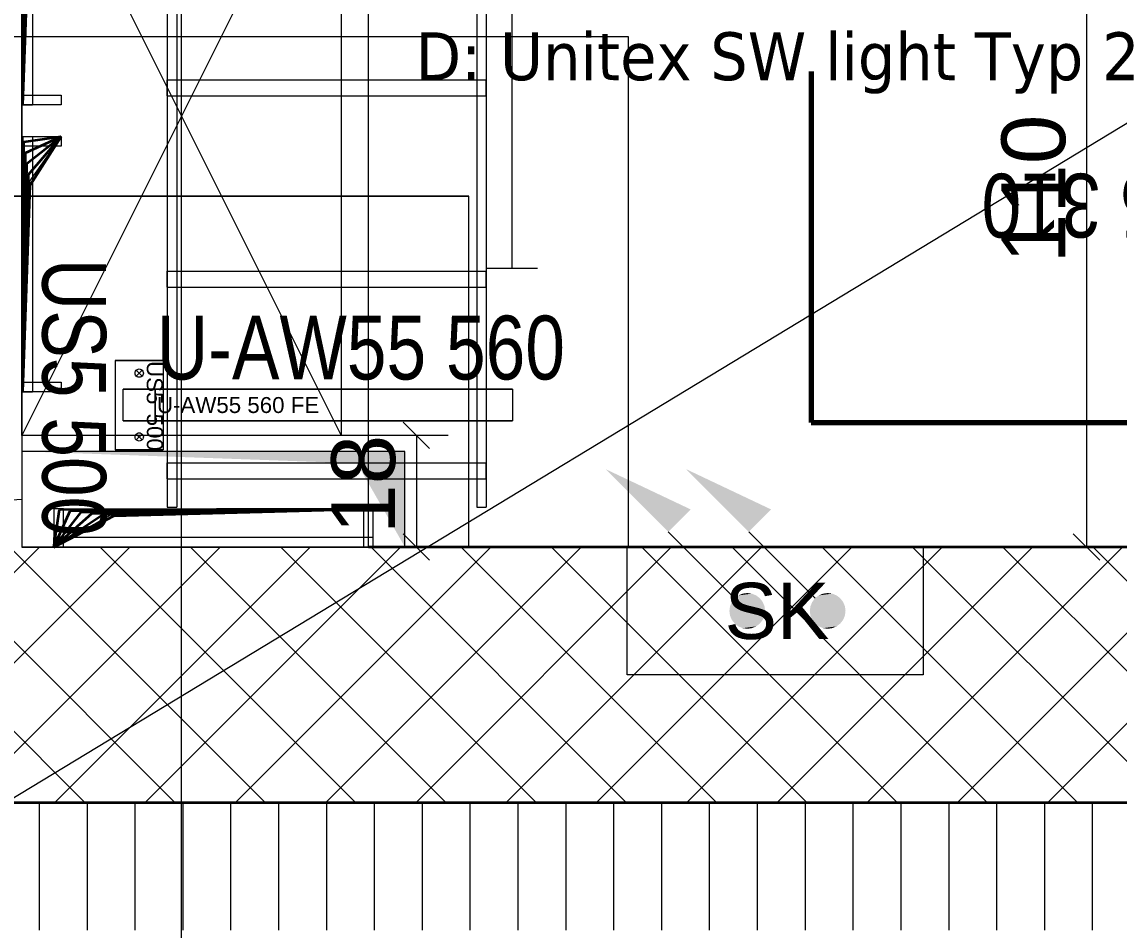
# Model space of a CAD drawing. Extents: x -1132 to 613, y -179 to 712.
# Drawn here: x -701.81 to -667.43, y -21.52 to 6.93 of the extents above; entities that cross this region are included whole.
import ezdxf
from ezdxf.lldxf.tags import DXFTag

# ---------------------------------------------------------------- set-up
doc = ezdxf.new("R2010")
doc.units = 0
doc.linetypes.add('_Hiddenline_', pattern=[3, 2, -1])
doc.layers.get('0').update_dxf_attribs({"lineweight": 13})
for name, color, linetype, lineweight in [('A-AREA-____-IDEN', 7, 'Continuous', 5), ('A-DETL-____-HDLN', 7, '_Verdeckte Linien_', 9), ('A-DETL-GENF-HDLN', 7, '_Verdeckte Linien_', 9), ('A-WALL-____-MCUT', 7, 'Continuous', 35), ('A-WALL-____-PATT', 7, 'Continuous', 35), ('E-ELEC-EQPM-OTLN', 7, 'Continuous', 9), ('S-GRID-____-OTLN', 7, 'Continuous', 5)]:
    doc.layers.add(name, color=color, linetype=linetype, lineweight=lineweight)
for name, color, linetype, lineweight, true_color in [('EL01_VVV_Mass', 7, 'Continuous', 13, 0xb2b200), ('EL01_WAN_Aussparung Wand Text', 7, 'Continuous', 13, 0x7f5f3f), ('EL01_WAN_Kraft', 1, 'Continuous', 13, 0xff0000), ('EL01_WAN_Leuchten', 7, 'Continuous', 13, 0x0080ff), ('EL01_WAN_Schlaufkasten', 1, 'Continuous', 13, 0xff0000), ('EL01_WAN_Trassen', 40, 'Continuous', 13, 0xffbf00), ('EL01_WAN_Trassen Befestigung', 7, 'Continuous', 13, 0xb2b200), ('EL01_WAN_Verteiler', 1, 'Continuous', 13, 0xff0000), ('EL01_WANE_Decke Aussparung', 7, 'Continuous', 13, 0x7f5f3f), ('G-____-____-SYMB', 7, 'Strichpunkt - Weit', 5, 0x008080)]:
    doc.layers.add(name, color=color, linetype=linetype, lineweight=lineweight, true_color=true_color)
doc.styles.get("Standard").update_dxf_attribs({"font": 'arial.ttf'})
tags = doc.linetypes.add('_Rasterlinie_', pattern=[0.375, 0.2, -0.05, 0.075, -0.05]).pattern_tags.tags
tags[10:11] = [DXFTag(74, 4), DXFTag(75, 0), DXFTag(340, '0'), DXFTag(46, 1.0), DXFTag(50, 0.0), DXFTag(44, 0.0), DXFTag(45, 0.0)]
tags[8:9] = [DXFTag(74, 4), DXFTag(75, 0), DXFTag(340, '0'), DXFTag(46, 1.0), DXFTag(50, 0.0), DXFTag(44, 0.0), DXFTag(45, 0.0)]
tags[6:7] = [DXFTag(74, 4), DXFTag(75, 0), DXFTag(340, '0'), DXFTag(46, 1.0), DXFTag(50, 0.0), DXFTag(44, 0.0), DXFTag(45, 0.0)]
tags[4:5] = [DXFTag(74, 4), DXFTag(75, 0), DXFTag(340, '0'), DXFTag(46, 1.0), DXFTag(50, 0.0), DXFTag(44, 0.0), DXFTag(45, 0.0)]
tags = doc.linetypes.add('_Schnittlinie_', pattern=[0.3, 0.15, -0.05, 0.05, -0.05]).pattern_tags.tags
tags[10:11] = [DXFTag(74, 4), DXFTag(75, 0), DXFTag(340, '0'), DXFTag(46, 1.0), DXFTag(50, 0.0), DXFTag(44, 0.0), DXFTag(45, 0.0)]
tags[8:9] = [DXFTag(74, 4), DXFTag(75, 0), DXFTag(340, '0'), DXFTag(46, 1.0), DXFTag(50, 0.0), DXFTag(44, 0.0), DXFTag(45, 0.0)]
tags[6:7] = [DXFTag(74, 4), DXFTag(75, 0), DXFTag(340, '0'), DXFTag(46, 1.0), DXFTag(50, 0.0), DXFTag(44, 0.0), DXFTag(45, 0.0)]
tags[4:5] = [DXFTag(74, 4), DXFTag(75, 0), DXFTag(340, '0'), DXFTag(46, 1.0), DXFTag(50, 0.0), DXFTag(44, 0.0), DXFTag(45, 0.0)]
tags = doc.linetypes.add('_Verdeckte Linien_', pattern=[0.15, 0.1, -0.05]).pattern_tags.tags
tags[6:7] = [DXFTag(74, 4), DXFTag(75, 0), DXFTag(340, '0'), DXFTag(46, 1.0), DXFTag(50, 0.0), DXFTag(44, 0.0), DXFTag(45, 0.0)]
tags[4:5] = [DXFTag(74, 4), DXFTag(75, 0), DXFTag(340, '0'), DXFTag(46, 1.0), DXFTag(50, 0.0), DXFTag(44, 0.0), DXFTag(45, 0.0)]
tags = doc.linetypes.add('Strichpunkt - Weit', pattern=[0.5, 0.2, -0.15, 0, -0.15]).pattern_tags.tags
tags[10:11] = [DXFTag(74, 4), DXFTag(75, 0), DXFTag(340, '0'), DXFTag(46, 1.0), DXFTag(50, 0.0), DXFTag(44, 0.0), DXFTag(45, 0.0)]
tags[8:9] = [DXFTag(74, 4), DXFTag(75, 0), DXFTag(340, '0'), DXFTag(46, 1.0), DXFTag(50, 0.0), DXFTag(44, 0.0), DXFTag(45, 0.0)]
tags[6:7] = [DXFTag(74, 4), DXFTag(75, 0), DXFTag(340, '0'), DXFTag(46, 1.0), DXFTag(50, 0.0), DXFTag(44, 0.0), DXFTag(45, 0.0)]
tags[4:5] = [DXFTag(74, 4), DXFTag(75, 0), DXFTag(340, '0'), DXFTag(46, 1.0), DXFTag(50, 0.0), DXFTag(44, 0.0), DXFTag(45, 0.0)]

# ---------------------------------------------------------------- blocks, each defined once
blk = doc.blocks.new('Referenz-A0UNPDE96I', base_point=(-1115.886, -117.372))
at = {"layer": 'A-DETL-____-HDLN', "color": 0, "linetype": '_Verdeckte Linien_', "ltscale": 0.13}
for p, q in [((-734.515, 6.478), (-682.815, 6.478)), ((-682.815, 6.478), (-682.815, -9.522)), ((-740.515, 1.478), (-687.815, 1.478)), ((-687.815, 1.478), (-734.515, 1.478)), ((-687.815, 1.478), (-691.415, 1.478)), ((-687.815, -9.522), (-687.815, 1.478)), ((-636.215, -17.522), (-687.815, -17.522))]:
    blk.add_line(p, q, dxfattribs=at)
at = {"layer": 'A-DETL-GENF-HDLN', "color": 0, "linetype": '_Verdeckte Linien_', "ltscale": 0.13}
blk.add_line((-365.615, 186.478), (-735.315, -37.522), dxfattribs=at)
at = {"layer": 'A-WALL-____-MCUT', "color": 0, "linetype": 'Continuous', "ltscale": 0.35}
for p, q in [((-664.672, -9.522), (-690.958, -9.522)), ((-708.315, -17.522), (-535.215, -17.522))]:
    blk.add_line(p, q, dxfattribs=at)
at = {"layer": 'A-WALL-____-PATT', "color": 0, "linetype": 'Continuous', "lineweight": 9, "ltscale": 0.13}
for p, q in [((-709.265, -17.522), (-701.265, -9.522)), ((-699.847, -17.522), (-707.847, -9.522)), ((-706.436, -17.522), (-698.436, -9.522)), ((-697.019, -17.522), (-705.019, -9.522)), ((-703.608, -17.522), (-695.608, -9.522)), ((-694.19, -17.522), (-702.19, -9.522)), ((-700.78, -17.522), (-692.78, -9.522)), ((-691.362, -17.522), (-699.362, -9.522)), ((-697.951, -17.522), (-689.951, -9.522)), ((-688.533, -17.522), (-696.533, -9.522)), ((-695.123, -17.522), (-687.123, -9.522)), ((-685.705, -17.522), (-693.705, -9.522)), ((-692.294, -17.522), (-684.294, -9.522)), ((-682.876, -17.522), (-690.876, -9.522)), ((-689.466, -17.522), (-681.466, -9.522)), ((-680.048, -17.522), (-688.048, -9.522)), ((-686.638, -17.522), (-678.638, -9.522)), ((-677.22, -17.522), (-685.22, -9.522)), ((-683.809, -17.522), (-675.809, -9.522)), ((-674.391, -17.522), (-682.391, -9.522)), ((-680.981, -17.522), (-672.981, -9.522)), ((-671.563, -17.522), (-679.563, -9.522)), ((-678.152, -17.522), (-670.152, -9.522)), ((-668.734, -17.522), (-676.734, -9.522)), ((-675.324, -17.522), (-667.324, -9.522)), ((-665.906, -17.522), (-673.906, -9.522)), ((-672.495, -17.522), (-664.495, -9.522)), ((-663.077, -17.522), (-671.077, -9.522)), ((-669.667, -17.522), (-661.667, -9.522)), ((-660.249, -17.522), (-668.249, -9.522)), ((-701.274, -17.522), (-701.274, -21.522)), ((-699.774, -17.522), (-699.774, -21.522)), ((-698.274, -17.522), (-698.274, -21.522)), ((-696.774, -17.522), (-696.774, -21.522)), ((-695.274, -17.522), (-695.274, -21.522)), ((-693.774, -17.522), (-693.774, -21.522)), ((-692.274, -17.522), (-692.274, -21.522)), ((-690.774, -17.522), (-690.774, -21.522)), ((-689.274, -17.522), (-689.274, -21.522)), ((-687.774, -17.522), (-687.774, -21.522)), ((-686.274, -17.522), (-686.274, -21.522)), ((-684.774, -17.522), (-684.774, -21.522)), ((-683.274, -17.522), (-683.274, -21.522)), ((-681.774, -17.522), (-681.774, -21.522)), ((-680.274, -17.522), (-680.274, -21.522)), ((-678.774, -17.522), (-678.774, -21.522)), ((-677.274, -17.522), (-677.274, -21.522)), ((-675.774, -17.522), (-675.774, -21.522)), ((-674.274, -17.522), (-674.274, -21.522)), ((-672.774, -17.522), (-672.774, -21.522)), ((-671.274, -17.522), (-671.274, -21.522)), ((-669.774, -17.522), (-669.774, -21.522)), ((-668.274, -17.522), (-668.274, -21.522))]:
    blk.add_line(p, q, dxfattribs=at)
at = {"layer": 'E-ELEC-EQPM-OTLN', "color": 0, "linetype": 'Continuous', "ltscale": 0.13}
for p, q in [((-690.958, -9.522), (-690.958, 17.478)), ((-701.815, -9.522), (-690.958, -9.522))]:
    blk.add_line(p, q, dxfattribs=at)
at = {"layer": 'G-____-____-SYMB', "color": 0, "linetype": '_Schnittlinie_', "lineweight": 70, "ltscale": 0.7}
for p, q in [((-677.08, 5.384), (-677.08, -5.622)), ((-677.08, -5.622), (-637.67, -5.622))]:
    blk.add_line(p, q, dxfattribs=at)
at = {"layer": 'S-GRID-____-OTLN', "color": 0, "linetype": '_Rasterlinie_', "ltscale": 0.13}
blk.add_line((-696.815, -113.603), (-696.815, 631.478), dxfattribs=at)
at = {"layer": 'A-AREA-____-IDEN', "color": 0, "linetype": 'Continuous', "ltscale": 0.13, "insert": (-689.477, 6.608), "char_height": 1.5, "attachment_point": 1}
blk.add_mtext('{\\W0.9;\\fVerdana;D: Unitex SW light Typ 2}', dxfattribs=at)
blk = doc.blocks.new('Kabelleiter-A0UNPDGB6I', base_point=(-697.263, -8.27))
at = {"color": 0, "linetype": 'ByBlock', "lineweight": -2, "ltscale": 0.13}
for p, q in [((-697.263, 43.37), (-697.263, -8.27)), ((-696.963, 43.37), (-696.963, -8.27)), ((-687.563, 43.37), (-687.563, -8.27)), ((-687.263, 43.37), (-687.263, -8.27)), ((-697.263, 5.12), (-687.263, 5.12)), ((-697.263, 4.62), (-697.263, 5.12)), ((-687.263, 4.62), (-687.263, 5.12)), ((-697.263, 4.62), (-687.263, 4.62)), ((-697.263, -0.88), (-687.263, -0.88)), ((-697.263, -1.38), (-697.263, -0.88)), ((-687.263, -1.38), (-687.263, -0.88)), ((-697.263, -1.38), (-687.263, -1.38)), ((-697.263, -6.88), (-687.263, -6.88)), ((-697.263, -7.38), (-697.263, -6.88)), ((-687.263, -7.38), (-687.263, -6.88)), ((-697.263, -7.38), (-687.263, -7.38)), ((-697.263, -8.27), (-696.963, -8.27)), ((-687.563, -8.27), (-687.263, -8.27))]:
    blk.add_line(p, q, dxfattribs=at)
blk = doc.blocks.new('Kabelleiter-A0UNPDHD6I', base_point=(-700.813, -9.522))
at = {"color": 0, "linetype": 'ByBlock', "lineweight": -2, "ltscale": 0.13}
for p, q in [((-700.513, -8.322), (-700.813, -8.322)), ((-700.813, -8.322), (-700.813, -9.522)), ((-700.513, -9.522), (-700.513, -8.322)), ((-690.813, -8.322), (-691.113, -8.322)), ((-691.113, -8.322), (-691.113, -9.522)), ((-690.813, -9.522), (-690.813, -8.322)), ((-690.813, -9.222), (-700.813, -9.222)), ((-700.813, -9.522), (-700.813, -9.222)), ((-690.813, -9.522), (-690.813, -9.222)), ((-700.813, -9.522), (-700.513, -9.522)), ((-690.813, -9.522), (-700.813, -9.522)), ((-691.113, -9.522), (-690.813, -9.522))]:
    blk.add_line(p, q, dxfattribs=at)
at = {"color": 0, "lineweight": 35}
for p, q in [((-700.813, -9.522), (-700.642, -8.342)), ((-700.813, -9.522), (-700.302, -8.383)), ((-700.813, -9.522), (-699.961, -8.424)), ((-700.813, -9.522), (-699.621, -8.465)), ((-700.813, -9.522), (-699.28, -8.506)), ((-700.813, -9.522), (-698.94, -8.547)), ((-700.642, -8.342), (-690.813, -8.322)), ((-700.302, -8.383), (-690.813, -8.322)), ((-699.961, -8.424), (-690.813, -8.322)), ((-699.621, -8.465), (-690.813, -8.322)), ((-699.28, -8.506), (-690.813, -8.322)), ((-698.94, -8.547), (-690.813, -8.322))]:
    blk.add_line(p, q, dxfattribs=at)
at = {"color": 0, "linetype": '_Hiddenline_', "lineweight": 18}
for p, q in [((-699.063, -8.532), (-700.813, -9.522)), ((-690.813, -8.322), (-699.063, -8.532))]:
    blk.add_line(p, q, dxfattribs=at)
blk = doc.blocks.new('IfcObject-A0UNPDIJ6I', base_point=(-697.639, -5.571))
at = {"layer": 'EL01_WAN_Trassen', "linetype": 'ByBlock', "lineweight": -2, "ltscale": 0.13}
for p, q in [((-697.639, -4.571), (-697.639, -5.571)), ((-697.639, -4.571), (-697.639, -5.571)), ((-697.639, -4.571), (-686.439, -4.571)), ((-686.439, -4.571), (-697.639, -4.571)), ((-697.639, -4.571), (-697.639, -4.571)), ((-686.439, -4.571), (-686.439, -5.571)), ((-686.439, -4.571), (-686.439, -5.571)), ((-686.439, -4.571), (-686.439, -4.571)), ((-697.639, -5.571), (-686.439, -5.571)), ((-686.439, -5.571), (-697.639, -5.571)), ((-697.639, -5.571), (-697.639, -5.571)), ((-686.439, -5.571), (-686.439, -5.571))]:
    blk.add_line(p, q, dxfattribs=at)
at = {"layer": 'EL01_WAN_Trassen', "lineweight": -2, "attachment_point": 1}
for s, insert, char_height in [('{\\W0.8;\\fArial;U-AW55 560}', (-697.592, -2.27), 2), ('{\\fArial;U-AW55 560 FE}', (-697.584, -4.821), 0.5)]:
    blk.add_mtext(s, dxfattribs=dict(at, insert=insert, char_height=char_height))
blk = doc.blocks.new('Kabelleiter-A0UNPDJL6I', base_point=(-701.784, 4.34))
at = {"color": 0, "linetype": 'ByBlock', "lineweight": -2, "ltscale": 0.13}
for p, q in [((-701.784, 12.34), (-700.584, 12.34)), ((-701.784, 12.04), (-701.784, 12.34)), ((-701.784, 12.34), (-701.784, 4.34)), ((-701.784, 12.34), (-701.484, 12.34)), ((-700.584, 12.04), (-701.784, 12.04)), ((-701.484, 12.34), (-701.484, 4.34)), ((-700.584, 12.34), (-700.584, 12.04)), ((-701.784, 4.64), (-700.584, 4.64)), ((-701.784, 4.34), (-701.784, 4.64)), ((-700.584, 4.64), (-700.584, 4.34)), ((-700.584, 4.34), (-701.784, 4.34)), ((-701.784, 4.34), (-701.484, 4.34))]:
    blk.add_line(p, q, dxfattribs=at)
at = {"color": 0, "lineweight": 35}
for p, q in [((-701.784, 4.34), (-701.759, 12.171)), ((-701.759, 12.171), (-700.584, 12.34)), ((-701.708, 11.832), (-700.584, 12.34)), ((-701.657, 11.492), (-700.584, 12.34)), ((-701.606, 11.153), (-700.584, 12.34)), ((-701.555, 10.814), (-700.584, 12.34)), ((-701.784, 4.34), (-701.708, 11.832)), ((-701.784, 4.34), (-701.657, 11.492)), ((-701.784, 4.34), (-701.606, 11.153)), ((-701.784, 4.34), (-701.555, 10.814))]:
    blk.add_line(p, q, dxfattribs=at)
at = {"color": 0, "linetype": '_Hiddenline_', "lineweight": 18}
for p, q in [((-700.584, 12.34), (-701.574, 10.94)), ((-701.574, 10.94), (-701.784, 4.34))]:
    blk.add_line(p, q, dxfattribs=at)
blk = doc.blocks.new('IfcObject-A0UNPDMB6I', base_point=(-671.454, 0.177))
at = {"layer": 'EL01_WAN_Trassen', "linetype": 'ByBlock', "lineweight": -2, "ltscale": 0.13}
for p, q in [((-665.09, 2.578), (-665.09, 3.578)), ((-665.09, 2.578), (-665.09, 3.578)), ((-658.89, 3.578), (-665.09, 3.578)), ((-665.09, 3.578), (-665.09, 3.578)), ((-665.09, 3.578), (-658.89, 3.578)), ((-658.89, 2.578), (-658.89, 3.578)), ((-658.89, 2.578), (-658.89, 3.578)), ((-658.89, 3.578), (-658.89, 3.578)), ((-658.89, 2.578), (-665.09, 2.578)), ((-665.09, 2.578), (-665.09, 2.578)), ((-665.09, 2.578), (-658.89, 2.578)), ((-658.89, 2.578), (-658.89, 2.578))]:
    blk.add_line(p, q, dxfattribs=at)
at = {"layer": 'EL01_WAN_Trassen', "lineweight": -2, "attachment_point": 1, "rotation": 180}
for s, insert, char_height in [('{\\fArial;U-AW55 310 FE}', (-658.945, 2.828), 0.5), ('{\\W0.8;\\fArial;U-AW55 310}', (-658.948, 0.177), 2)]:
    blk.add_mtext(s, dxfattribs=dict(at, insert=insert, char_height=char_height))
blk = doc.blocks.new('IfcObject-A0UNPDML6I', base_point=(-701.178, -8.898))
at = {"layer": 'EL01_WAN_Trassen', "linetype": 'ByBlock', "lineweight": -2, "ltscale": 0.13}
for p, q in [((-698.889, -3.671), (-698.889, -6.471)), ((-698.889, -3.671), (-698.889, -6.471)), ((-698.889, -3.671), (-698.889, -3.671)), ((-698.889, -3.671), (-697.389, -3.671)), ((-697.389, -3.671), (-698.889, -3.671)), ((-697.389, -3.671), (-697.389, -6.471)), ((-697.389, -3.671), (-697.389, -6.471)), ((-697.389, -3.671), (-697.389, -3.671)), ((-698.269, -4.071), (-698.265, -4.037)), ((-698.265, -4.104), (-698.269, -4.071)), ((-698.265, -4.037), (-698.252, -4.006)), ((-698.252, -4.136), (-698.265, -4.104)), ((-698.252, -4.006), (-698.231, -3.979)), ((-698.231, -3.979), (-698.204, -3.958)), ((-698.231, -3.979), (-698.047, -4.162)), ((-698.231, -4.162), (-698.047, -3.979)), ((-698.204, -3.958), (-698.173, -3.945)), ((-698.173, -3.945), (-698.139, -3.941)), ((-698.139, -3.941), (-698.105, -3.945)), ((-698.105, -3.945), (-698.074, -3.958)), ((-698.074, -3.958), (-698.047, -3.979)), ((-698.047, -3.979), (-698.026, -4.006)), ((-698.026, -4.006), (-698.013, -4.037)), ((-698.013, -4.104), (-698.026, -4.136)), ((-698.013, -4.037), (-698.009, -4.071)), ((-698.009, -4.071), (-698.013, -4.104)), ((-698.231, -4.162), (-698.252, -4.136)), ((-698.204, -4.183), (-698.231, -4.162)), ((-698.173, -4.196), (-698.204, -4.183)), ((-698.139, -4.201), (-698.173, -4.196)), ((-698.105, -4.196), (-698.139, -4.201)), ((-698.074, -4.183), (-698.105, -4.196)), ((-698.047, -4.162), (-698.074, -4.183)), ((-698.026, -4.136), (-698.047, -4.162)), ((-698.639, -5.571), (-698.639, -4.571)), ((-698.639, -5.571), (-698.639, -4.571)), ((-698.639, -4.571), (-698.639, -4.571)), ((-698.639, -4.571), (-697.639, -4.571)), ((-697.639, -4.571), (-698.639, -4.571)), ((-697.639, -5.571), (-697.639, -4.571)), ((-697.639, -5.571), (-697.639, -4.571)), ((-697.639, -4.571), (-697.639, -4.571)), ((-698.639, -5.571), (-698.639, -5.571)), ((-698.639, -5.571), (-697.639, -5.571)), ((-697.639, -5.571), (-698.639, -5.571)), ((-697.639, -5.571), (-697.639, -5.571)), ((-698.269, -6.071), (-698.265, -6.037)), ((-698.265, -6.104), (-698.269, -6.071)), ((-698.265, -6.037), (-698.252, -6.006)), ((-698.252, -6.136), (-698.265, -6.104)), ((-698.252, -6.006), (-698.231, -5.979)), ((-698.231, -6.162), (-698.252, -6.136)), ((-698.231, -5.979), (-698.204, -5.958)), ((-698.047, -5.979), (-698.231, -6.162)), ((-698.231, -5.979), (-698.047, -6.162)), ((-698.204, -6.183), (-698.231, -6.162)), ((-698.204, -5.958), (-698.173, -5.945)), ((-698.173, -6.196), (-698.204, -6.183)), ((-698.173, -5.945), (-698.139, -5.941)), ((-698.139, -5.941), (-698.105, -5.945)), ((-698.105, -5.945), (-698.074, -5.958)), ((-698.074, -6.183), (-698.105, -6.196)), ((-698.074, -5.958), (-698.047, -5.979)), ((-698.047, -6.162), (-698.074, -6.183)), ((-698.047, -5.979), (-698.026, -6.006)), ((-698.026, -6.136), (-698.047, -6.162)), ((-698.026, -6.006), (-698.013, -6.037)), ((-698.013, -6.104), (-698.026, -6.136)), ((-698.013, -6.037), (-698.009, -6.071)), ((-698.009, -6.071), (-698.013, -6.104)), ((-698.889, -6.471), (-698.889, -6.471)), ((-698.889, -6.471), (-697.389, -6.471)), ((-697.389, -6.471), (-698.889, -6.471)), ((-698.139, -6.201), (-698.173, -6.196)), ((-698.105, -6.196), (-698.139, -6.201)), ((-697.389, -6.471), (-697.389, -6.471))]:
    blk.add_line(p, q, dxfattribs=at)
at = {"layer": 'EL01_WAN_Trassen', "lineweight": -2, "attachment_point": 1, "rotation": 270}
for s, insert, char_height in [('{\\W0.8;\\fArial;US5 500}', (-699.178, -0.486), 2), ('{\\fArial;US5}', (-697.402, -3.693), 0.5), ('{\\fArial;500}', (-697.398, -5.341), 0.5)]:
    blk.add_mtext(s, dxfattribs=dict(at, insert=insert, char_height=char_height))
blk = doc.blocks.new('Kabelleiter-A0UNPDPV6I', base_point=(-701.784, -4.657))
at = {"color": 0, "linetype": 'ByBlock', "lineweight": -2, "ltscale": 0.13}
for p, q in [((-701.784, 3.343), (-700.584, 3.343)), ((-701.784, 3.043), (-701.784, 3.343)), ((-701.784, 3.343), (-701.784, -4.657)), ((-701.784, 3.343), (-701.484, 3.343)), ((-701.484, 3.343), (-701.484, -4.657)), ((-700.584, 3.343), (-700.584, 3.043)), ((-700.584, 3.043), (-701.784, 3.043)), ((-701.784, -4.357), (-700.584, -4.357)), ((-701.784, -4.657), (-701.784, -4.357)), ((-700.584, -4.357), (-700.584, -4.657)), ((-700.584, -4.657), (-701.784, -4.657)), ((-701.784, -4.657), (-701.484, -4.657))]:
    blk.add_line(p, q, dxfattribs=at)
at = {"color": 0, "lineweight": 35}
for p, q in [((-701.784, -4.657), (-701.759, 3.173)), ((-701.759, 3.173), (-700.584, 3.343)), ((-701.708, 2.834), (-700.584, 3.343)), ((-701.657, 2.495), (-700.584, 3.343)), ((-701.606, 2.156), (-700.584, 3.343)), ((-701.555, 1.816), (-700.584, 3.343)), ((-701.784, -4.657), (-701.708, 2.834)), ((-701.784, -4.657), (-701.657, 2.495)), ((-701.784, -4.657), (-701.606, 2.156)), ((-701.784, -4.657), (-701.555, 1.816))]:
    blk.add_line(p, q, dxfattribs=at)
at = {"color": 0, "linetype": '_Hiddenline_', "lineweight": 18}
for p, q in [((-700.584, 3.343), (-701.574, 1.943)), ((-701.574, 1.943), (-701.784, -4.657))]:
    blk.add_line(p, q, dxfattribs=at)
blk = doc.blocks.new('Maß-A0UNPDYF6I', base_point=(-702.226, -9.522))
at = {"color": 0, "linetype": 'ByBlock', "lineweight": -2, "ltscale": 0.13}
for p, q in [((-677.813, 7.347), (-677.813, 10.378)), ((-701.813, 9.347), (-701.813, -9.522)), ((-701.399, 8.761), (-702.226, 7.933)), ((-677.399, 8.761), (-678.226, 7.933)), ((-701.813, 8.347), (-677.813, 8.347))]:
    blk.add_line(p, q, dxfattribs=at)
at = {"color": 0, "linetype": 'ByBlock', "lineweight": -2, "ltscale": 0.13, "insert": (-691.924, 11.014), "char_height": 2, "attachment_point": 1}
blk.add_mtext('{\\fArial;120}', dxfattribs=at)
blk = doc.blocks.new('HV-A0UNPE1F6I', base_point=(-701.813, -6.022))
at = {"color": 0, "lineweight": -2}
for p, q in [((-701.813, 13.978), (-691.813, 13.978)), ((-701.813, -6.022), (-701.813, 13.978)), ((-701.813, 13.978), (-691.813, -6.022)), ((-691.813, 13.978), (-701.813, -6.022)), ((-691.813, 13.978), (-691.813, -6.022)), ((-691.813, -6.022), (-701.813, -6.022))]:
    blk.add_line(p, q, dxfattribs=at)
blk = doc.blocks.new('Maß-A0UNPE3T6I', base_point=(-702.226, -9.522))
at = {"color": 0, "linetype": 'ByBlock', "lineweight": -2, "ltscale": 0.13}
for p, q in [((-701.813, 22.647), (-701.813, -9.522)), ((-686.463, 22.647), (-686.463, 13.057)), ((-701.399, 22.061), (-702.226, 21.233)), ((-686.049, 22.061), (-686.877, 21.233)), ((-701.813, 21.647), (-686.463, 21.647))]:
    blk.add_line(p, q, dxfattribs=at)
at = {"color": 0, "linetype": 'ByBlock', "lineweight": -2, "ltscale": 0.13, "insert": (-695.561, 24.314), "char_height": 2, "attachment_point": 1}
blk.add_mtext('{\\fArial;77}', dxfattribs=at)
blk = doc.blocks.new('Maß-A0UNPEJ56I', base_point=(-678.226, -9.522))
at = {"color": 0, "linetype": 'ByBlock', "lineweight": -2, "ltscale": 0.13}
for p, q in [((-677.813, 7.347), (-677.813, 10.378)), ((-653.813, 9.347), (-653.813, -9.522)), ((-677.399, 8.761), (-678.226, 7.933)), ((-653.399, 8.761), (-654.226, 7.933)), ((-677.813, 8.347), (-653.813, 8.347))]:
    blk.add_line(p, q, dxfattribs=at)
at = {"color": 0, "linetype": 'ByBlock', "lineweight": -2, "ltscale": 0.13, "insert": (-667.924, 11.014), "char_height": 2, "attachment_point": 1}
blk.add_mtext('{\\fArial;120}', dxfattribs=at)
blk = doc.blocks.new('Maß-A0UNPERV6I', base_point=(-701.813, -9.935))
at = {"color": 0, "linetype": 'ByBlock', "lineweight": -2, "ltscale": 0.13}
for p, q in [((-689.868, -5.608), (-689.041, -6.435)), ((-688.454, -6.022), (-701.813, -6.022)), ((-689.454, -6.022), (-689.454, -9.522)), ((-689.868, -9.108), (-689.041, -9.935)), ((-688.454, -9.522), (-701.813, -9.522))]:
    blk.add_line(p, q, dxfattribs=at)
at = {"color": 0, "linetype": 'ByBlock', "lineweight": -2, "ltscale": 0.13, "insert": (-692.121, -9.111), "char_height": 2, "attachment_point": 1, "rotation": 90}
blk.add_mtext('{\\fArial;18}', dxfattribs=at)
blk = doc.blocks.new('Steigleitung_nach oben-A0UNPEZT6I', base_point=(-681.012, -12.081))
at = {"color": 0, "linetype": 'ByBlock', "lineweight": -2, "ltscale": 0.13}
blk.add_line((-679.041, -9.046), (-676.961, -11.126), dxfattribs=at)
for points in [[(-678.338, -8.342), (-679.745, -8.342), (-681.012, -7.076)], [(-679.041, -9.046), (-678.338, -8.342), (-679.745, -8.342)], [(-676.286, -11.037), (-676.845, -11.037), (-676.421, -10.981)], [(-676.845, -11.037), (-676.421, -10.981), (-676.71, -10.981)], [(-676.421, -10.981), (-676.71, -10.981), (-676.566, -10.962)], [(-676.421, -10.981), (-676.71, -10.981), (-676.421, -10.981)], [(-676.71, -10.981), (-676.421, -10.981), (-676.71, -10.981)], [(-676.025, -11.377), (-677.106, -11.377), (-676.081, -11.242)], [(-677.106, -11.377), (-676.081, -11.242), (-677.05, -11.242)], [(-676.081, -11.242), (-677.05, -11.242), (-676.17, -11.126)], [(-677.05, -11.242), (-676.17, -11.126), (-676.961, -11.126)], [(-676.081, -11.242), (-677.05, -11.242), (-676.081, -11.242)], [(-677.05, -11.242), (-676.081, -11.242), (-677.05, -11.242)], [(-676.17, -11.126), (-676.961, -11.126), (-676.286, -11.037)], [(-676.961, -11.126), (-676.286, -11.037), (-676.845, -11.037)], [(-676.17, -11.126), (-676.961, -11.126), (-676.17, -11.126)], [(-676.961, -11.126), (-676.17, -11.126), (-676.961, -11.126)], [(-676.286, -11.037), (-676.845, -11.037), (-676.286, -11.037)], [(-676.845, -11.037), (-676.286, -11.037), (-676.845, -11.037)], [(-676.006, -11.522), (-677.125, -11.522), (-676.025, -11.377)], [(-677.125, -11.522), (-676.025, -11.377), (-677.106, -11.377)], [(-677.106, -11.667), (-676.006, -11.522), (-677.125, -11.522)], [(-676.025, -11.377), (-677.106, -11.377), (-676.025, -11.377)], [(-677.106, -11.377), (-676.025, -11.377), (-677.106, -11.377)], [(-676.025, -11.667), (-677.106, -11.667), (-676.006, -11.522)], [(-677.05, -11.802), (-676.025, -11.667), (-677.106, -11.667)], [(-676.025, -11.667), (-677.106, -11.667), (-676.025, -11.667)], [(-677.106, -11.667), (-676.025, -11.667), (-677.106, -11.667)], [(-676.081, -11.802), (-677.05, -11.802), (-676.025, -11.667)], [(-676.961, -11.917), (-676.081, -11.802), (-677.05, -11.802)], [(-676.081, -11.802), (-677.05, -11.802), (-676.081, -11.802)], [(-677.05, -11.802), (-676.081, -11.802), (-677.05, -11.802)], [(-676.17, -11.917), (-676.961, -11.917), (-676.081, -11.802)], [(-676.845, -12.006), (-676.17, -11.917), (-676.961, -11.917)], [(-676.17, -11.917), (-676.961, -11.917), (-676.17, -11.917)], [(-676.961, -11.917), (-676.17, -11.917), (-676.961, -11.917)], [(-676.286, -12.006), (-676.845, -12.006), (-676.17, -11.917)], [(-676.71, -12.062), (-676.286, -12.006), (-676.845, -12.006)], [(-676.286, -12.006), (-676.845, -12.006), (-676.286, -12.006)], [(-676.845, -12.006), (-676.286, -12.006), (-676.845, -12.006)], [(-676.421, -12.062), (-676.71, -12.062), (-676.286, -12.006)], [(-676.566, -12.081), (-676.421, -12.062), (-676.71, -12.062)], [(-676.421, -12.062), (-676.71, -12.062), (-676.421, -12.062)], [(-676.71, -12.062), (-676.421, -12.062), (-676.71, -12.062)]]:
    blk.add_solid(points, dxfattribs=at)
blk = doc.blocks.new('Steigleitung_nach oben-A0UNPF1Z6I', base_point=(-683.532, -12.081))
at = {"color": 0, "linetype": 'ByBlock', "lineweight": -2, "ltscale": 0.13}
blk.add_line((-681.561, -9.046), (-679.481, -11.126), dxfattribs=at)
for points in [[(-680.858, -8.342), (-682.265, -8.342), (-683.532, -7.076)], [(-681.561, -9.046), (-680.858, -8.342), (-682.265, -8.342)], [(-678.806, -11.037), (-679.365, -11.037), (-678.941, -10.981)], [(-679.365, -11.037), (-678.941, -10.981), (-679.23, -10.981)], [(-678.941, -10.981), (-679.23, -10.981), (-679.086, -10.962)], [(-678.941, -10.981), (-679.23, -10.981), (-678.941, -10.981)], [(-679.23, -10.981), (-678.941, -10.981), (-679.23, -10.981)], [(-678.545, -11.377), (-679.626, -11.377), (-678.601, -11.242)], [(-679.626, -11.377), (-678.601, -11.242), (-679.57, -11.242)], [(-678.601, -11.242), (-679.57, -11.242), (-678.69, -11.126)], [(-679.57, -11.242), (-678.69, -11.126), (-679.481, -11.126)], [(-678.601, -11.242), (-679.57, -11.242), (-678.601, -11.242)], [(-679.57, -11.242), (-678.601, -11.242), (-679.57, -11.242)], [(-678.69, -11.126), (-679.481, -11.126), (-678.806, -11.037)], [(-679.481, -11.126), (-678.806, -11.037), (-679.365, -11.037)], [(-678.69, -11.126), (-679.481, -11.126), (-678.69, -11.126)], [(-679.481, -11.126), (-678.69, -11.126), (-679.481, -11.126)], [(-678.806, -11.037), (-679.365, -11.037), (-678.806, -11.037)], [(-679.365, -11.037), (-678.806, -11.037), (-679.365, -11.037)], [(-678.526, -11.522), (-679.645, -11.522), (-678.545, -11.377)], [(-679.645, -11.522), (-678.545, -11.377), (-679.626, -11.377)], [(-679.626, -11.667), (-678.526, -11.522), (-679.645, -11.522)], [(-678.545, -11.377), (-679.626, -11.377), (-678.545, -11.377)], [(-679.626, -11.377), (-678.545, -11.377), (-679.626, -11.377)], [(-678.545, -11.667), (-679.626, -11.667), (-678.526, -11.522)], [(-679.57, -11.802), (-678.545, -11.667), (-679.626, -11.667)], [(-678.545, -11.667), (-679.626, -11.667), (-678.545, -11.667)], [(-679.626, -11.667), (-678.545, -11.667), (-679.626, -11.667)], [(-678.601, -11.802), (-679.57, -11.802), (-678.545, -11.667)], [(-679.481, -11.917), (-678.601, -11.802), (-679.57, -11.802)], [(-678.601, -11.802), (-679.57, -11.802), (-678.601, -11.802)], [(-679.57, -11.802), (-678.601, -11.802), (-679.57, -11.802)], [(-678.69, -11.917), (-679.481, -11.917), (-678.601, -11.802)], [(-679.365, -12.006), (-678.69, -11.917), (-679.481, -11.917)], [(-678.69, -11.917), (-679.481, -11.917), (-678.69, -11.917)], [(-679.481, -11.917), (-678.69, -11.917), (-679.481, -11.917)], [(-678.806, -12.006), (-679.365, -12.006), (-678.69, -11.917)], [(-679.23, -12.062), (-678.806, -12.006), (-679.365, -12.006)], [(-678.806, -12.006), (-679.365, -12.006), (-678.806, -12.006)], [(-679.365, -12.006), (-678.806, -12.006), (-679.365, -12.006)], [(-678.941, -12.062), (-679.23, -12.062), (-678.806, -12.006)], [(-679.086, -12.081), (-678.941, -12.062), (-679.23, -12.062)], [(-678.941, -12.062), (-679.23, -12.062), (-678.941, -12.062)], [(-679.23, -12.062), (-678.941, -12.062), (-679.23, -12.062)]]:
    blk.add_solid(points, dxfattribs=at)
blk = doc.blocks.new('Maß-A0UNPF2R6I', base_point=(-675.713, -9.935))
at = {"color": 0, "linetype": 'ByBlock', "lineweight": -2, "ltscale": 0.13}
for p, q in [((-668.041, 12.065), (-668.868, 12.892)), ((-667.454, 12.478), (-675.713, 12.478)), ((-668.454, 12.478), (-668.454, -9.522)), ((-668.041, -9.935), (-668.868, -9.108)), ((-669.454, -9.522), (-653.813, -9.522))]:
    blk.add_line(p, q, dxfattribs=at)
at = {"color": 0, "linetype": 'ByBlock', "lineweight": -2, "ltscale": 0.13, "insert": (-671.121, -0.633), "char_height": 2, "attachment_point": 1, "rotation": 90}
blk.add_mtext('{\\fArial;110}', dxfattribs=at)
blk = doc.blocks.new('Maß-A0UNPF836I', base_point=(-702.226, -9.522))
at = {"color": 0, "linetype": 'ByBlock', "lineweight": -2, "ltscale": 0.13}
for p, q in [((-701.813, 18.447), (-701.813, -9.522)), ((-691.813, 18.447), (-691.813, 13.978)), ((-701.399, 17.861), (-702.226, 17.033)), ((-691.399, 17.861), (-692.226, 17.033)), ((-701.813, 17.447), (-691.813, 17.447))]:
    blk.add_line(p, q, dxfattribs=at)
at = {"color": 0, "linetype": 'ByBlock', "lineweight": -2, "ltscale": 0.13, "insert": (-698.241, 20.114), "char_height": 2, "attachment_point": 1}
blk.add_mtext('{\\fArial;50}', dxfattribs=at)
blk = doc.blocks.new('Schlaufkasten Decke (multi)-A0UNPF8P6I', base_point=(-682.853, -13.522))
at = {"color": 0, "linetype": 'ByBlock', "lineweight": -2, "ltscale": 0.13}
for p, q in [((-682.853, -9.522), (-673.573, -9.522)), ((-682.853, -13.522), (-682.853, -9.522)), ((-673.573, -9.522), (-673.573, -13.522)), ((-673.573, -13.522), (-682.853, -13.522))]:
    blk.add_line(p, q, dxfattribs=at)
at = {"color": 0, "linetype": 'ByBlock', "lineweight": -2, "ltscale": 0.13, "insert": (-679.794, -10.642), "char_height": 1.76, "attachment_point": 1}
blk.add_mtext('{\\fArial;SK}', dxfattribs=at)
blk = doc.blocks.new('LED-Langfeldleuchte 37W-A0UNPFOX6I', base_point=(-687.263, -0.786))
at = {"color": 0, "lineweight": -2}
for p, q in [((-687.263, 29.214), (-685.663, 29.214)), ((-686.463, 29.214), (-686.463, -0.786)), ((-687.263, -0.786), (-685.663, -0.786))]:
    blk.add_line(p, q, dxfattribs=at)
blk = doc.blocks.new('Deckendurchbruch (freie Platzierung)-A0UNPG9R6I', base_point=(-701.813, -9.522))
at = {"color": 0, "linetype": 'ByBlock', "lineweight": -2, "ltscale": 0.13}
for p, q in [((-689.813, -6.522), (-701.813, -6.522)), ((-701.813, -6.522), (-701.813, -9.522)), ((-689.813, -9.522), (-689.813, -6.522)), ((-701.813, -9.522), (-689.813, -9.522))]:
    blk.add_line(p, q, dxfattribs=at)
for points in [[(-691.313, -6.897), (-689.813, -6.522), (-701.813, -6.522)], [(-689.813, -6.897), (-691.313, -6.897), (-689.813, -6.522)], [(-689.813, -9.522), (-689.813, -6.897), (-691.313, -6.897)]]:
    blk.add_solid(points, dxfattribs=at)
blk = doc.blocks.new('Durchbruch beschriften-A0UNPG9T6I', base_point=(-741.918, -12.243))
at = {"color": 0, "linetype": 'ByBlock', "lineweight": -2, "ltscale": 0.13}
blk.add_line((-720.306, -9.243), (-701.813, -8.022), dxfattribs=at)

msp = doc.modelspace()

# ---------------------------------------------------------------- block references
at = {"color": 9, "lineweight": 25, "ltscale": 0.25, "true_color": 0xc0c0c0}
msp.add_blockref('Referenz-A0UNPDE96I', (-1115.886, -117.372), dxfattribs=at)
at = {"layer": 'EL01_VVV_Mass', "ltscale": 0.13}
for name, p in [('Maß-A0UNPE3T6I', (-702.226, -9.522)), ('Maß-A0UNPF836I', (-702.226, -9.522)), ('Maß-A0UNPF2R6I', (-675.713, -9.935)), ('Maß-A0UNPDYF6I', (-702.226, -9.522)), ('Maß-A0UNPEJ56I', (-678.226, -9.522)), ('Maß-A0UNPERV6I', (-701.813, -9.935))]:
    msp.add_blockref(name, p, dxfattribs=at)
at = {"layer": 'EL01_WAN_Aussparung Wand Text', "ltscale": 0.13}
msp.add_blockref('Durchbruch beschriften-A0UNPG9T6I', (-741.918, -12.243), dxfattribs=at)
at = {"layer": 'EL01_WAN_Kraft', "color": 1, "ltscale": 0.13, "true_color": 0xff0000}
for name, p in [('Steigleitung_nach oben-A0UNPF1Z6I', (-683.532, -12.081)), ('Steigleitung_nach oben-A0UNPEZT6I', (-681.012, -12.081))]:
    msp.add_blockref(name, p, dxfattribs=at)
at = {"layer": 'EL01_WAN_Leuchten', "ltscale": 0.13}
msp.add_blockref('LED-Langfeldleuchte 37W-A0UNPFOX6I', (-687.263, -0.786), dxfattribs=at)
at = {"layer": 'EL01_WAN_Schlaufkasten', "ltscale": 0.13}
msp.add_blockref('Schlaufkasten Decke (multi)-A0UNPF8P6I', (-682.853, -13.522), dxfattribs=at)
at = {"layer": 'EL01_WAN_Trassen', "ltscale": 0.13}
for name, p in [('Kabelleiter-A0UNPDGB6I', (-697.263, -8.27)), ('Kabelleiter-A0UNPDJL6I', (-701.784, 4.34)), ('Kabelleiter-A0UNPDPV6I', (-701.784, -4.657))]:
    msp.add_blockref(name, p, dxfattribs=at)
at = {"layer": 'EL01_WAN_Trassen', "color": 1, "ltscale": 0.13, "true_color": 0xff0000}
msp.add_blockref('Kabelleiter-A0UNPDHD6I', (-700.813, -9.522), dxfattribs=at)
at = {"layer": 'EL01_WAN_Trassen Befestigung', "ltscale": 0.13}
for name, p in [('IfcObject-A0UNPDMB6I', (-671.454, 0.177)), ('IfcObject-A0UNPDML6I', (-701.178, -8.898)), ('IfcObject-A0UNPDIJ6I', (-697.639, -5.571))]:
    msp.add_blockref(name, p, dxfattribs=at)
at = {"layer": 'EL01_WAN_Verteiler', "linetype": 'Continuous', "ltscale": 0.13}
msp.add_blockref('HV-A0UNPE1F6I', (-701.813, -6.022), dxfattribs=at)
at = {"layer": 'EL01_WANE_Decke Aussparung', "ltscale": 0.13}
msp.add_blockref('Deckendurchbruch (freie Platzierung)-A0UNPG9R6I', (-701.813, -9.522), dxfattribs=at)

doc.saveas('drawing.dxf')
